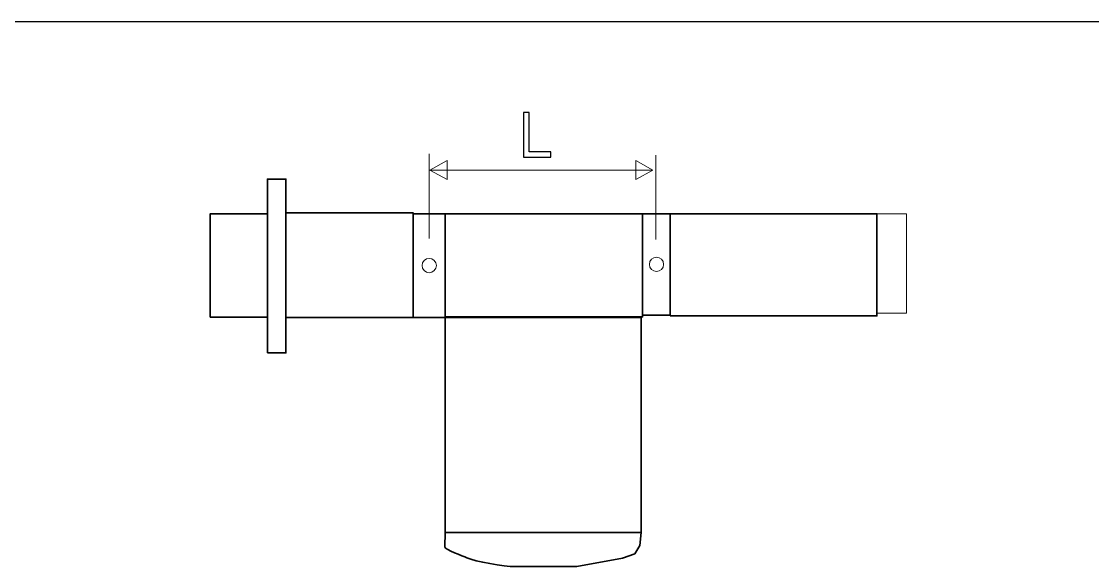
# Model space of a CAD drawing. Header units: inches. Extents: x 3020 to 5920, y 3172 to 5272.
# Drawn here: x 4723 to 5255, y 5001 to 5272 of the extents above; entities that cross this region are included whole.
import ezdxf

# ---------------------------------------------------------------- set-up
doc = ezdxf.new("R2010")
doc.units = ezdxf.units.IN
doc.header["$MEASUREMENT"] = 0
doc.layers.add('Frame', color=7, linetype='Continuous')
doc.layers.add('Layer 1', color=7, linetype='Continuous')

msp = doc.modelspace()

# ---------------------------------------------------------------- linework, layer by layer
at = {"layer": 'Frame', "linetype": 'Continuous', "lineweight": 30}
msp.add_line((3019.85, 5271.55), (5919.85, 5271.55), dxfattribs=at)
at = {"layer": 'Layer 1', "color": 250, "lineweight": 35}
for points in [[(4845.55, 5106.92), (4854.72, 5106.92), (4854.72, 5193.21), (4845.55, 5193.21), (4845.55, 5106.92)], [(4817.13, 5124.59), (4845.55, 5124.59), (4845.55, 5175.99), (4817.13, 5175.99), (4817.13, 5124.59)], [(4854.65, 5124.56), (4917.8, 5124.56), (4917.8, 5176.51), (4854.65, 5176.51), (4854.65, 5124.56)], [(4917.8, 5124.56), (4933.82, 5124.56), (4933.82, 5176.05), (4917.8, 5176.05), (4917.8, 5124.56)], [(4933.82, 5124.8), (5031.74, 5124.8), (5031.74, 5176.05), (4933.82, 5176.05), (4933.82, 5124.8)], [(5031.74, 5125.72), (5045.47, 5125.72), (5045.47, 5176.05), (5031.74, 5176.05), (5031.74, 5125.72)], [(5045.47, 5125.26), (5147.97, 5125.26), (5147.97, 5176.05), (5045.47, 5176.05), (5045.47, 5125.26)], [(4933.82, 5017.75), (5031, 5017.75), (5031, 5124.56), (4933.82, 5124.56), (4933.82, 5017.75)]]:
    msp.add_lwpolyline(points, close=True, dxfattribs=at)
at = {"layer": 'Layer 1', "color": 250, "lineweight": 18}
msp.add_lwpolyline([(5147.97, 5126.63), (5162.62, 5126.63), (5162.62, 5176.05), (5147.97, 5176.05), (5147.97, 5126.63)], close=True, dxfattribs=at)
for centre in [(4925.81, 5150.31), (5038.61, 5150.88)]:
    msp.add_ellipse(centre, major_axis=(0, 3.55), ratio=1, dxfattribs=at)
at = {"layer": 'Layer 1', "color": 250}
msp.add_open_spline([(4972.55, 5204.13), (4972.55, 5204.13), (4972.55, 5226.35), (4972.55, 5226.35), (4972.55, 5226.35), (4972.55, 5226.35), (4975.42, 5226.35), (4975.42, 5226.35), (4975.42, 5226.35), (4975.42, 5226.35), (4975.42, 5206.75), (4975.42, 5206.75), (4975.42, 5206.75), (4975.42, 5206.75), (4986.1, 5206.75), (4986.1, 5206.75), (4986.1, 5206.75), (4986.1, 5206.75), (4986.1, 5204.13), (4986.1, 5204.13), (4986.1, 5204.13), (4986.1, 5204.13), (4972.55, 5204.13), (4972.55, 5204.13)], degree=3, knots=[0, 0, 0, 0, 0.166667, 0.166667, 0.166667, 0.166667, 0.333333, 0.333333, 0.333333, 0.333333, 0.5, 0.5, 0.5, 0.5, 0.666667, 0.666667, 0.666667, 0.666667, 0.833333, 0.833333, 0.833333, 0.833333, 1, 1, 1, 1], dxfattribs=at)
at = {"layer": 'Layer 1', "color": 250, "lineweight": 9}
msp.add_open_spline([(4972.55, 5204.13), (4972.55, 5204.13), (4972.55, 5226.35), (4972.55, 5226.35), (4972.55, 5226.35), (4972.55, 5226.35), (4975.42, 5226.35), (4975.42, 5226.35), (4975.42, 5226.35), (4975.42, 5226.35), (4975.42, 5206.75), (4975.42, 5206.75), (4975.42, 5206.75), (4975.42, 5206.75), (4986.1, 5206.75), (4986.1, 5206.75), (4986.1, 5206.75), (4986.1, 5206.75), (4986.1, 5204.13), (4986.1, 5204.13), (4986.1, 5204.13), (4986.1, 5204.13), (4972.55, 5204.13), (4972.55, 5204.13)], degree=3, knots=[0, 0, 0, 0, 0.166667, 0.166667, 0.166667, 0.166667, 0.333333, 0.333333, 0.333333, 0.333333, 0.5, 0.5, 0.5, 0.5, 0.666667, 0.666667, 0.666667, 0.666667, 0.833333, 0.833333, 0.833333, 0.833333, 1, 1, 1, 1], dxfattribs=at)
at = {"layer": 'Layer 1', "color": 250, "lineweight": 18}
for points in [[(4925.73, 5205.75), (4925.73, 5205.75), (4925.73, 5163.74), (4925.73, 5163.74)], [(5038.2, 5205.19), (5038.2, 5205.19), (5038.2, 5163.19), (5038.2, 5163.19)], [(4926.18, 5197.72), (4926.18, 5197.72), (5036.82, 5197.72), (5036.82, 5197.72)]]:
    msp.add_open_spline(points, degree=3, dxfattribs=at)
for points in [[(4934.7, 5202.41), (4934.7, 5202.41), (4926.18, 5197.72), (4926.18, 5197.72), (4926.18, 5197.72), (4926.18, 5197.72), (4934.7, 5193.04), (4934.7, 5193.04), (4934.7, 5193.04), (4934.7, 5193.04), (4934.7, 5202.41), (4934.7, 5202.41)], [(5028.31, 5202.41), (5028.31, 5202.41), (5036.82, 5197.72), (5036.82, 5197.72), (5036.82, 5197.72), (5036.82, 5197.72), (5028.31, 5193.04), (5028.31, 5193.04), (5028.31, 5193.04), (5028.31, 5193.04), (5028.31, 5202.41), (5028.31, 5202.41)]]:
    msp.add_open_spline(points, degree=3, knots=[0, 0, 0, 0, 0.333333, 0.333333, 0.333333, 0.333333, 0.666667, 0.666667, 0.666667, 0.666667, 1, 1, 1, 1], dxfattribs=at)
at = {"layer": 'Layer 1', "color": 250, "lineweight": 35}
msp.add_open_spline([(5031, 5017.75), (5031, 5017.75), (5030.37, 5011.32), (5030.37, 5011.32), (5030.37, 5011.32), (5030.37, 5011.32), (5027.85, 5007.2), (5027.85, 5007.2), (5027.85, 5007.2), (5027.85, 5007.2), (5021.68, 5004.91), (5021.68, 5004.91), (5021.68, 5004.91), (5021.68, 5004.91), (4999.03, 5000.79), (4999.03, 5000.79), (4999.03, 5000.79), (4999.03, 5000.79), (4968.14, 5000.79), (4968.14, 5000.79), (4968.14, 5000.79), (4963.45, 5000.79), (4948.19, 5003.33), (4944.57, 5005.14), (4944.57, 5005.14), (4942.72, 5006.06), (4933.54, 5009.17), (4933.59, 5010.63), (4933.59, 5010.63), (4933.59, 5010.63), (4933.82, 5017.75), (4933.82, 5017.75)], degree=3, knots=[0, 0, 0, 0, 0.125, 0.125, 0.125, 0.125, 0.25, 0.25, 0.25, 0.25, 0.375, 0.375, 0.375, 0.375, 0.5, 0.5, 0.5, 0.5, 0.625, 0.625, 0.625, 0.625, 0.75, 0.75, 0.75, 0.75, 0.875, 0.875, 0.875, 0.875, 1, 1, 1, 1], dxfattribs=at)

doc.saveas('drawing.dxf')
